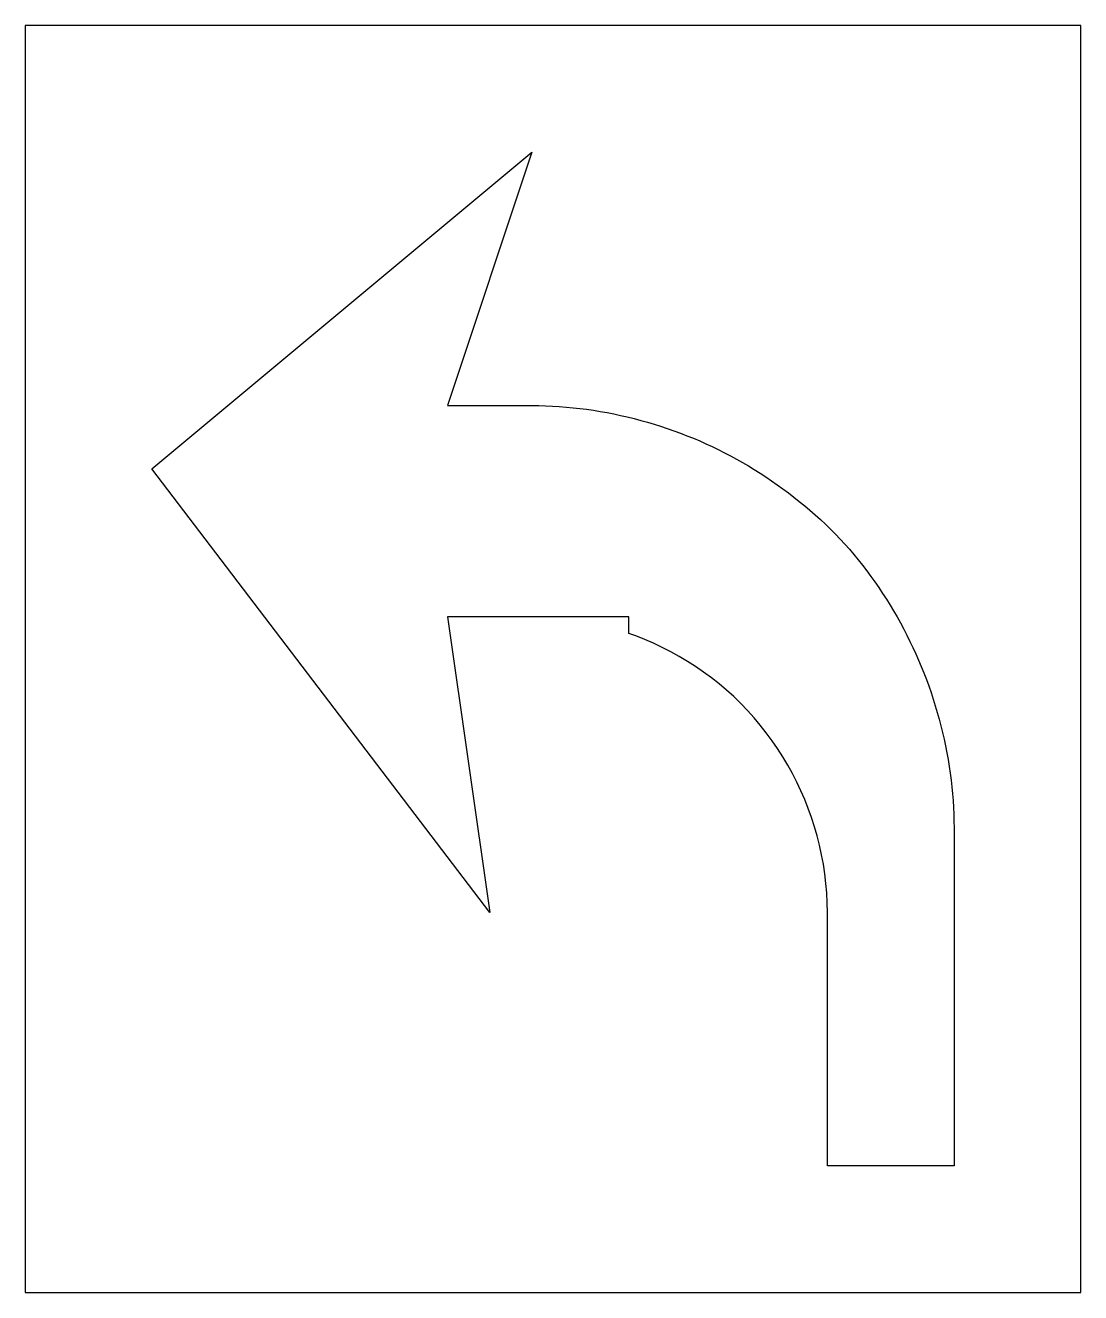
# Model space of a CAD drawing. Extents: x 0 to 50, y 0 to 60.
import ezdxf

# ---------------------------------------------------------------- set-up
doc = ezdxf.new("R2010")
doc.units = 0
doc.layers.add('CUT', color=7, linetype='Continuous')
doc.layers.add('OUTSIDE', color=1, linetype='Continuous')

msp = doc.modelspace()

# ---------------------------------------------------------------- linework, layer by layer
at = {"layer": 'CUT'}
msp.add_lwpolyline([(6, 39), (24, 54), (20.0002, 42.0007), (24, 42), (24.325, 41.9972), (24.6499, 41.9886), (24.9747, 41.9744), (25.2993, 41.9546), (25.6236, 41.9293), (25.9477, 41.8984), (26.2713, 41.8621), (26.5944, 41.8204), (26.9171, 41.7732), (27.2392, 41.7208), (27.5606, 41.663), (27.8812, 41.6), (28.2012, 41.5318), (28.5202, 41.4584), (28.8384, 41.3799), (29.1556, 41.2963), (29.4717, 41.2077), (29.7867, 41.1141), (30.1006, 41.0155), (30.4132, 40.912), (30.7245, 40.8037), (31.0345, 40.6906), (31.343, 40.5727), (31.65, 40.45), (31.949, 40.3227), (32.2458, 40.1907), (32.5404, 40.054), (32.8329, 39.9127), (33.1231, 39.7669), (33.4109, 39.6164), (33.6965, 39.4614), (33.9796, 39.3019), (34.2604, 39.1378), (34.5386, 38.9692), (34.8143, 38.7962), (35.0875, 38.6188), (35.3581, 38.4369), (35.626, 38.2506), (35.8912, 38.0599), (36.1537, 37.8648), (36.4134, 37.6654), (36.6703, 37.4617), (36.9244, 37.2537), (37.1755, 37.0414), (37.4236, 36.8249), (37.6688, 36.6041), (37.911, 36.3792), (38.15, 36.15), (38.3792, 35.9167), (38.6041, 35.6793), (38.8249, 35.438), (39.0414, 35.1928), (39.2537, 34.9439), (39.4617, 34.6914), (39.6654, 34.4354), (39.8648, 34.1759), (40.0599, 33.9132), (40.2505, 33.6473), (40.4368, 33.3782), (40.6188, 33.1063), (40.7962, 32.8314), (40.9692, 32.5538), (41.1378, 32.2735), (41.3018, 31.9907), (41.4614, 31.7055), (41.6164, 31.418), (41.7669, 31.1282), (41.9127, 30.8364), (42.054, 30.5425), (42.1907, 30.2467), (42.3227, 29.9492), (42.45, 29.65), (42.5727, 29.343), (42.6906, 29.0345), (42.8037, 28.7245), (42.912, 28.4132), (43.0155, 28.1006), (43.1141, 27.7867), (43.2077, 27.4717), (43.2963, 27.1556), (43.3799, 26.8384), (43.4584, 26.5202), (43.5318, 26.2012), (43.6, 25.8813), (43.663, 25.5606), (43.7208, 25.2392), (43.7732, 24.9171), (43.8204, 24.5945), (43.8621, 24.2713), (43.8984, 23.9477), (43.9293, 23.6236), (43.9546, 23.2993), (43.9744, 22.9747), (43.9886, 22.6499), (43.9971, 22.325), (44, 22), (44, 6), (38, 6), (38, 18), (37.9922, 18.4617), (37.969, 18.9214), (37.9305, 19.379), (37.8768, 19.834), (37.8083, 20.2862), (37.725, 20.7352), (37.6271, 21.1806), (37.5148, 21.6222), (37.3883, 22.0597), (37.2477, 22.4926), (37.0932, 22.9208), (36.925, 23.3438), (36.7433, 23.7613), (36.5482, 24.173), (36.3398, 24.5786), (36.1185, 24.9778), (35.8844, 25.3702), (35.6375, 25.7555), (35.3782, 26.1333), (35.1065, 26.5035), (34.8227, 26.8655), (34.5269, 27.2192), (34.2192, 27.5641), (33.9, 27.9), (33.5641, 28.2192), (33.2192, 28.5268), (32.8655, 28.8226), (32.5035, 29.1065), (32.1334, 29.3782), (31.7555, 29.6375), (31.3702, 29.8844), (30.9778, 30.1185), (30.5786, 30.3398), (30.173, 30.5482), (29.7613, 30.7433), (29.3438, 30.925), (28.9208, 31.0932), (28.6, 31.2089), (28.6, 31.9995), (20.0006, 32), (22, 18)], close=True, dxfattribs=at)
at = {"layer": 'OUTSIDE'}
msp.add_lwpolyline([(0, 0), (50, 0), (50, 60), (0, 60)], close=True, dxfattribs=at)

doc.saveas('drawing.dxf')
